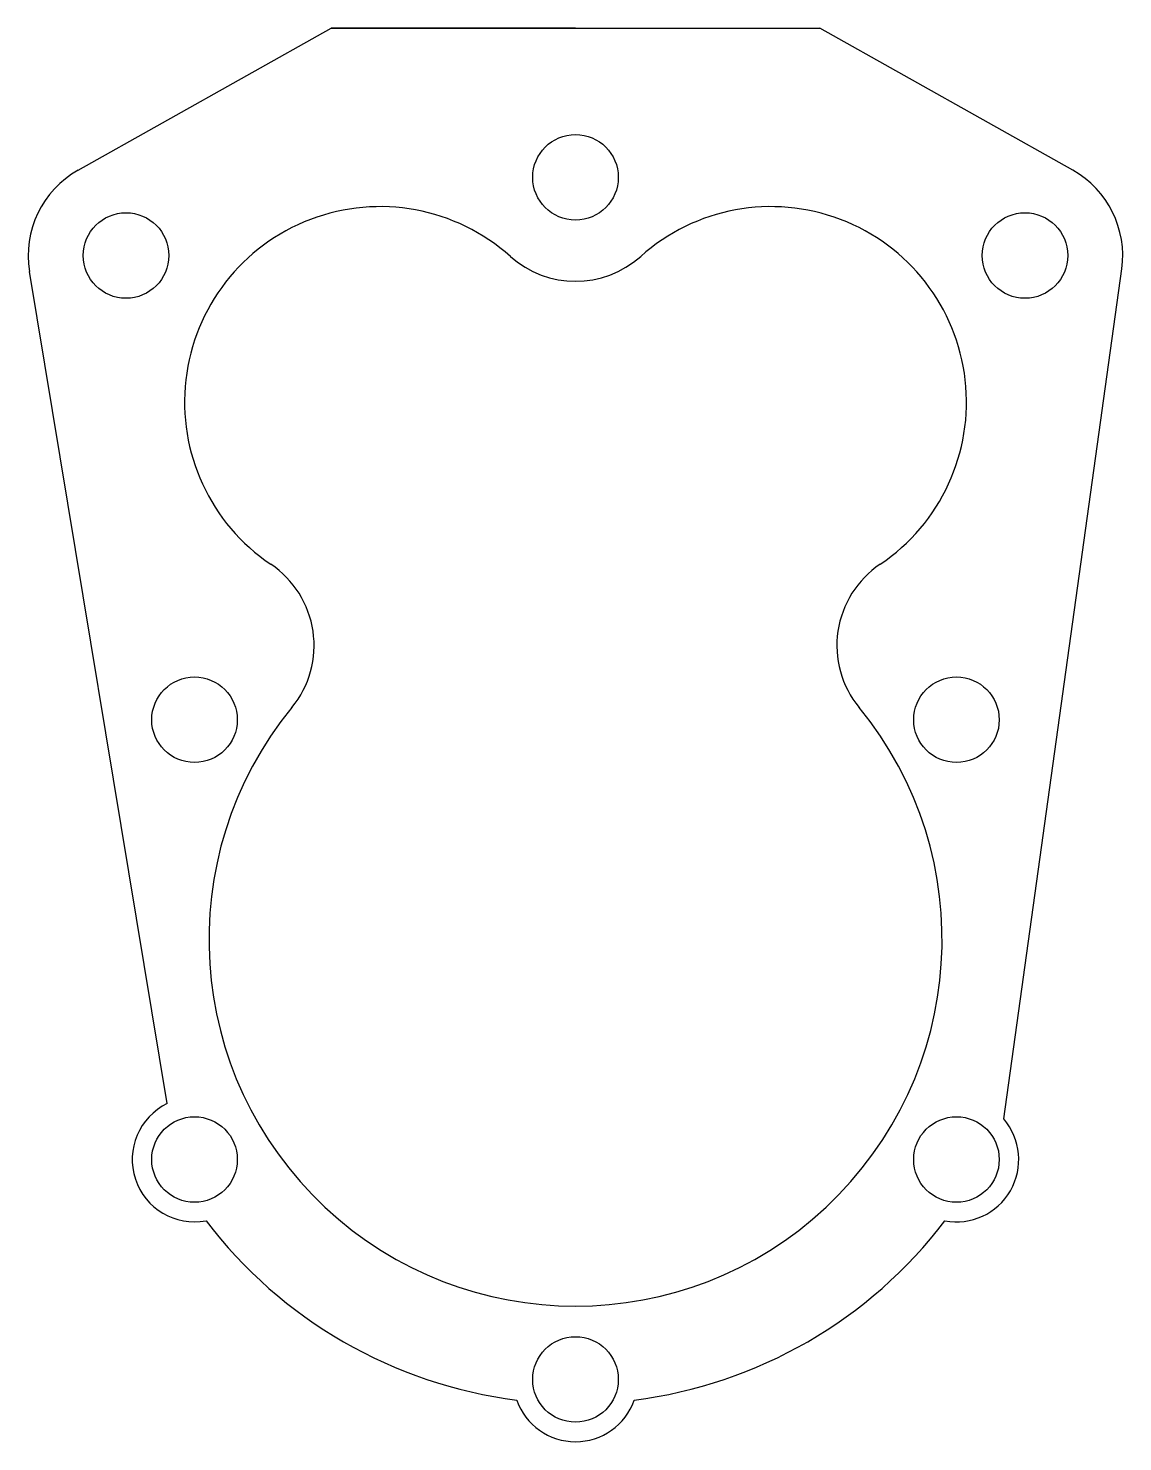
# Model space of a CAD drawing. Header units: inches. Extents: x 298 to 746, y 203 to 781.
import ezdxf

# ---------------------------------------------------------------- set-up
doc = ezdxf.new("R2010")
doc.units = ezdxf.units.IN
doc.header["$MEASUREMENT"] = 0

msp = doc.modelspace()

# ---------------------------------------------------------------- linework, layer by layer
for p, q in [((318.82, 723), (422.33, 781.12)), ((422.33, 781.12), (622.33, 781.12)), ((522.33, 781.12), (422.33, 781.12)), ((522.33, 781.12), (442.33, 781.12)), ((522.33, 781.12), (602.33, 781.12)), ((522.33, 781.12), (622.33, 781.12)), ((725.83, 723), (622.33, 781.12)), ((355.29, 341.05), (298.94, 681.59)), ((697.57, 334.72), (745.87, 682.62))]:
    msp.add_line(p, q)
for centre in [(522.33, 720.12), (338.4, 688.12), (706.25, 688.12), (366.44, 498.12), (678.21, 498.12), (366.44, 318.12), (678.21, 318.12), (522.33, 228.12)]:
    msp.add_circle(centre, 17.5)
for centre, radius, start, end in [((338.4, 688.12), 40, 119.31543, 189.39547), ((706.25, 688.12), 40, 352.09674, 60.68457), ((442.33, 628.12), 80, 48.18969, 236.07988), ((602.33, 628.12), 80, 303.92012, 131.81031), ((522.33, 717.57), 40, 228.18969, 311.81031), ((375.36, 528.54), 40, 320.66895, 56.07988), ((669.29, 528.54), 40, 123.92012, 219.33105), ((522.33, 408.12), 150, 140.66895, 39.33105), ((366.44, 318.12), 25.5, 115.93815, 280.59662), ((678.21, 318.12), 25.5, 259.40338, 40.59662), ((522.33, 408.12), 190, 217.27246, 262.72754), ((522.33, 408.12), 190, 277.27246, 322.72754), ((522.33, 228.12), 25.5, 199.40338, 340.59662)]:
    msp.add_arc(centre, radius, start, end)

doc.saveas('drawing.dxf')
